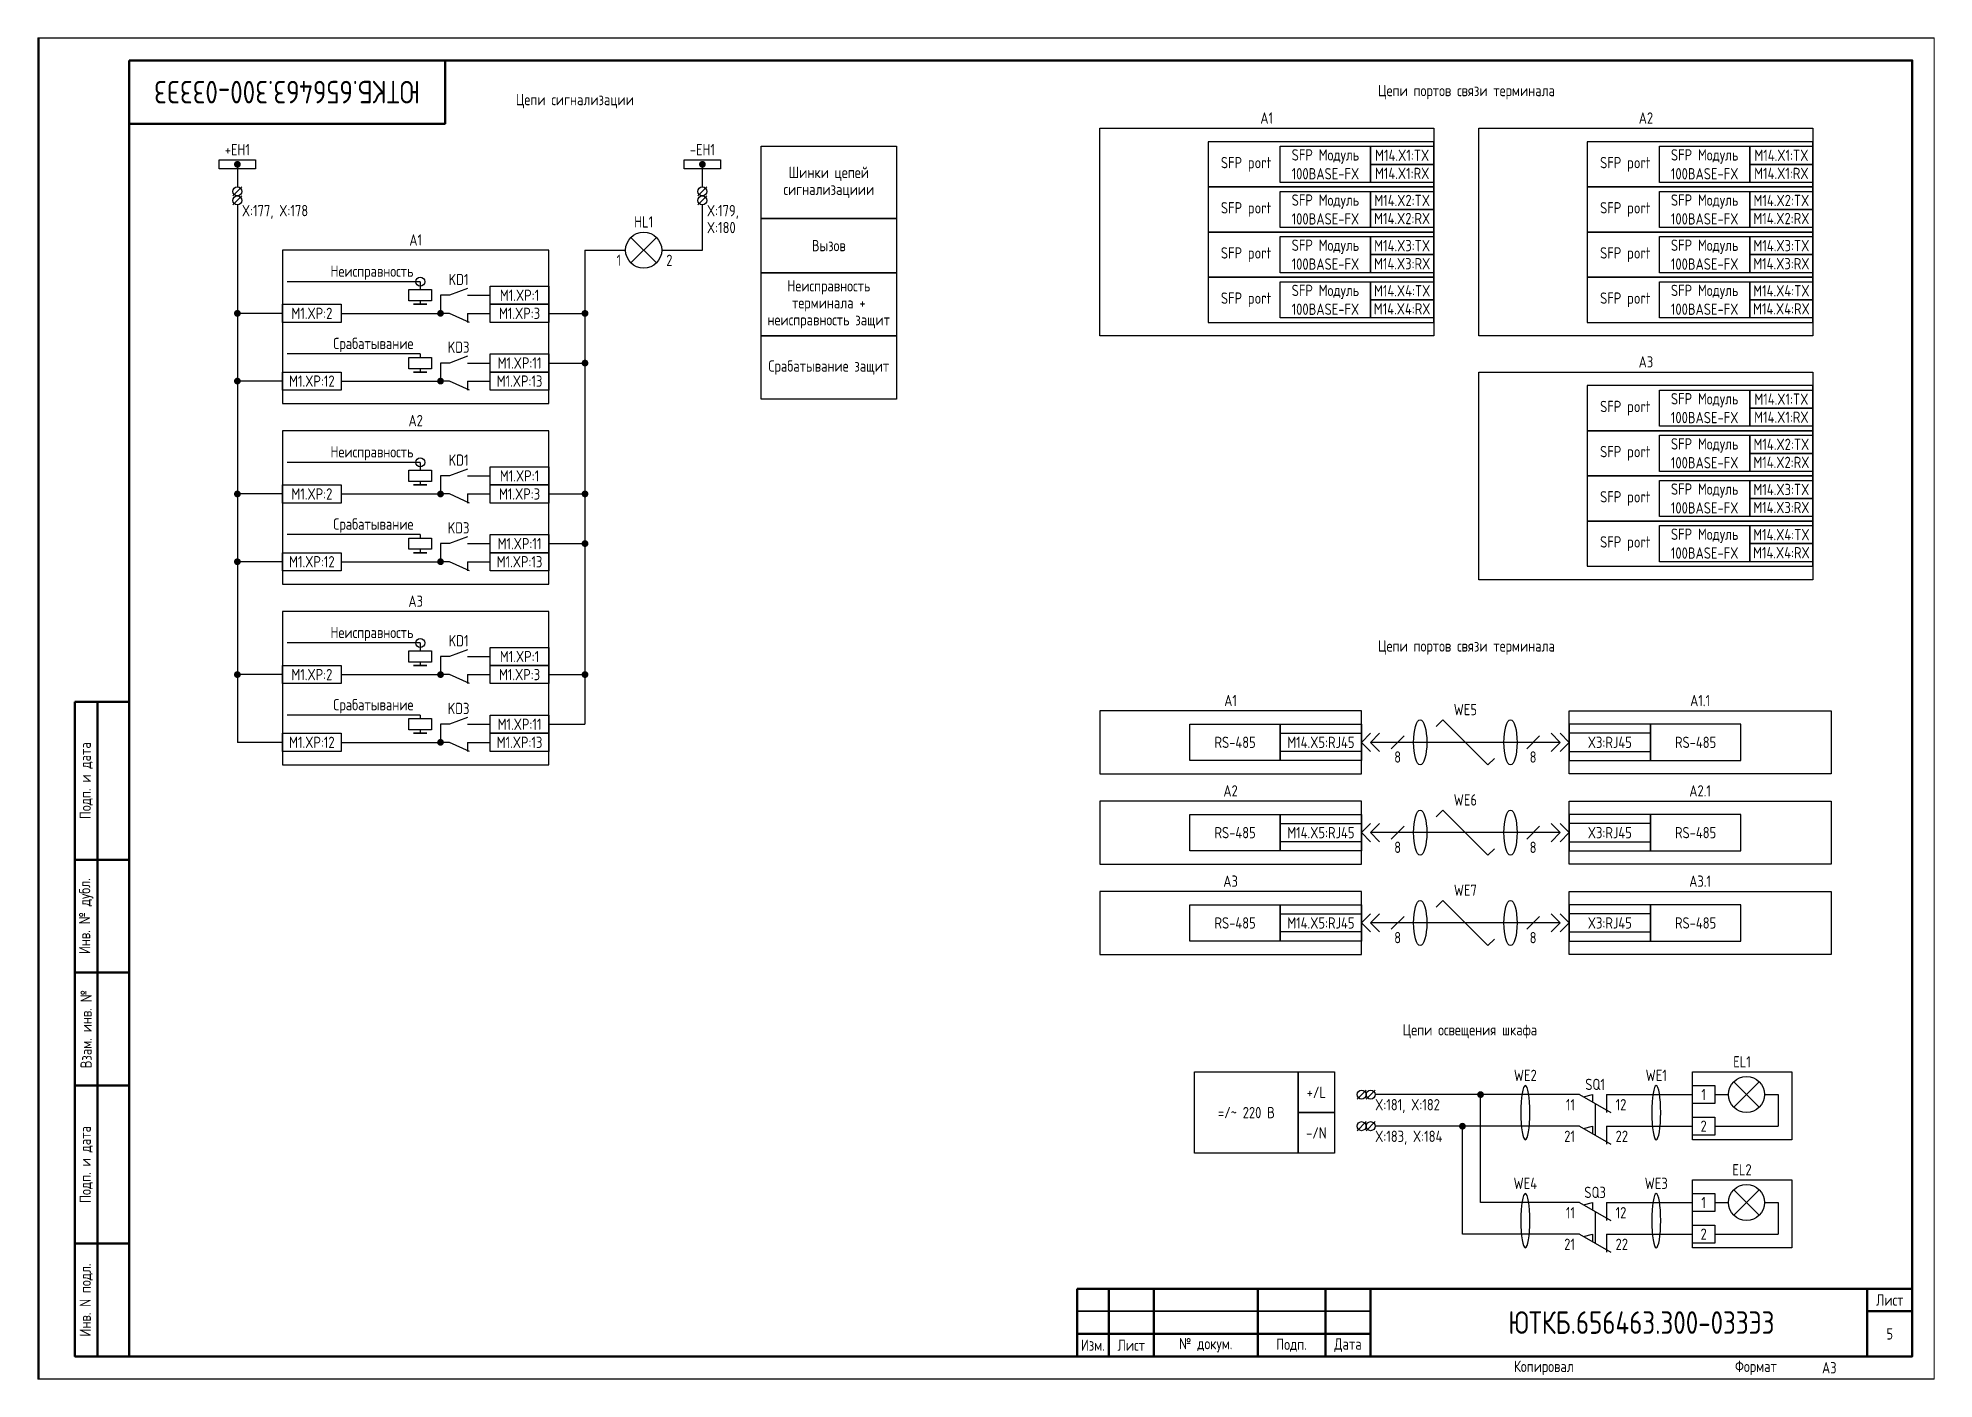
# Paper-space layout 'Лист5' of a CAD drawing. Header units: millimetres, sheet in inches. Extents: x 108.4 to 118.5, y 94.4 to 101.5.
# The model-space entities are those that its viewports show. They can reach past a viewport. Long polylines and large blocks are cut down to what shows.
import ezdxf

# ---------------------------------------------------------------- set-up
doc = ezdxf.new("R2010")
doc.units = ezdxf.units.MM
doc.styles.add('Gost_type_A', font='GOST_A.TTF')

# ---------------------------------------------------------------- blocks, each defined once
blk = doc.blocks.new('Штамп угловой верхний')
at = {"lineweight": 50}
blk.add_lwpolyline([(0, 0), (70, 0), (70, -14), (0, -14)], close=True, dxfattribs=at)
blk = doc.blocks.new('Формат_А3')
blk.add_lwpolyline([(-420, 297), (0, 297), (0, 0), (-420, 0)], close=True)
at = {"lineweight": 50}
blk.add_lwpolyline([(-400, 292), (-5, 292), (-5, 5), (-400, 5)], close=True, dxfattribs=at)
blk = doc.blocks.new('Штамп малый нижний')
at = {"lineweight": 50}
for points in [[(-185, 15), (-178, 15), (-178, 5), (-185, 5)], [(-178, 15), (-168, 15), (-168, 5), (-178, 5)], [(-168, 15), (-145, 15), (-145, 5), (-168, 5)], [(-145, 15), (-130, 15), (-130, 5), (-145, 5)], [(-130, 15), (-120, 15), (-120, 5), (-130, 5)], [(-120, 15), (-10, 15), (-10, 0), (-120, 0)], [(-10, 15), (0, 15), (0, 10), (-10, 10)], [(-10, 10), (0, 10), (0, 0), (-10, 0)], [(-185, 5), (-178, 5), (-178, 0), (-185, 0)], [(-178, 5), (-168, 5), (-168, 0), (-178, 0)], [(-168, 5), (-145, 5), (-145, 0), (-168, 0)], [(-145, 5), (-130, 5), (-130, 0), (-145, 0)], [(-130, 5), (-120, 5), (-120, 0), (-130, 0)]]:
    blk.add_lwpolyline(points, close=True, dxfattribs=at)
for points in [[(-185, 15), (-178, 15), (-178, 10), (-185, 10)], [(-178, 15), (-168, 15), (-168, 10), (-178, 10)], [(-168, 15), (-145, 15), (-145, 10), (-168, 10)], [(-145, 15), (-130, 15), (-130, 10), (-145, 10)], [(-130, 15), (-120, 15), (-120, 10), (-130, 10)], [(-185, 10), (-178, 10), (-178, 5), (-185, 5)], [(-178, 10), (-168, 10), (-168, 5), (-178, 5)], [(-168, 10), (-145, 10), (-145, 5), (-168, 5)], [(-145, 10), (-130, 10), (-130, 5), (-145, 5)], [(-130, 10), (-120, 10), (-120, 5), (-130, 5)]]:
    blk.add_lwpolyline(points, close=True)
at = {"char_height": 2.5, "style": 'Gost_type_A'}
for s, insert, width, attachment_point in [('Лист', (-5, 12.5), 10, 5), ('Изм.', (-181.5, 2.5), 7, 5), ('Лист', (-173, 2.5), 10, 5), ('№ докум.', (-156.5, 2.5), 23, 5), ('Подп.', (-137.5, 2.5), 15, 5), ('Дата', (-125, 2.5), 10, 5), ('Копировал', (-75, -2.53), 13.1202, 6), ('Формат', (-30, -2.53), 13.1202, 6)]:
    blk.add_mtext(s, dxfattribs=dict(at, insert=insert, width=width, attachment_point=attachment_point))
blk = doc.blocks.new('POINT')
at = {"const_width": 0.75}
blk.add_lwpolyline([(-0.375, 0, 1), (0.375, 0, 1)], format="xyb", close=True, dxfattribs=at)
blk = doc.blocks.new('Шинка')
blk.add_lwpolyline([(-4, 1), (4, 1), (4, -1), (-4, -1)], close=True)
blk.add_blockref('POINT', (0, 0))
blk = doc.blocks.new('Штамп левый нижний')
at = {"lineweight": 50}
for points in [[(-12, 145), (-7, 145), (-7, 110), (-12, 110)], [(-7, 145), (0, 145), (0, 110), (-7, 110)], [(-12, 110), (-7, 110), (-7, 85), (-12, 85)], [(-7, 110), (0, 110), (0, 85), (-7, 85)], [(-12, 85), (-7, 85), (-7, 60), (-12, 60)], [(-7, 85), (0, 85), (0, 60), (-7, 60)], [(-12, 60), (-7, 60), (-7, 25), (-12, 25)], [(-7, 60), (0, 60), (0, 25), (-7, 25)], [(-12, 25), (-7, 25), (-7, 0), (-12, 0)], [(-7, 25), (0, 25), (0, 0), (-7, 0)]]:
    blk.add_lwpolyline(points, close=True, dxfattribs=at)
at = {"char_height": 2.5, "attachment_point": 5, "rotation": 90, "style": 'Gost_type_A'}
for s, insert, width in [('Подп. и дата', (-9.5, 127.5), 35), ('Инв. № дубл.', (-9.5, 97.5), 25), ('Взам. инв. №', (-9.5, 72.5), 25), ('Подп. и дата', (-9.5, 42.5), 35), ('Инв. N подл.', (-9.5, 12.5), 25)]:
    blk.add_mtext(s, dxfattribs=dict(at, insert=insert, width=width))

msp = doc.modelspace()

# ---------------------------------------------------------------- linework, layer by layer
for p, q in [((1724.19, 269), (1724.19, 264)), ((1827.19, 264), (1827.19, 269)), ((1725.19, 264), (1723.19, 262)), ((1725.19, 262), (1723.19, 260)), ((1828.19, 264), (1826.19, 262)), ((1828.19, 262), (1826.19, 260)), ((1827.19, 262), (1827.19, 262.01)), ((1827.19, 262), (1827.19, 262.01)), ((1724.19, 260), (1724.19, 141)), ((1827.19, 250), (1827.19, 260)), ((1811.36, 252.83), (1817.02, 247.17)), ((1817.02, 252.83), (1811.36, 247.17)), ((1801.19, 250), (1810.19, 250)), ((1801.19, 250), (1801.19, 145)), ((1818.19, 250), (1827.19, 250)), ((1764.69, 243), (1735.19, 243)), ((1764.69, 243), (1764.69, 241.25)), ((1734.19, 236), (1724.19, 236)), ((1764.69, 238.75), (1764.69, 238)), ((1775.19, 236), (1775.19, 234)), ((1793.19, 236), (1801.19, 236)), ((1764.69, 227), (1735.19, 227)), ((1764.69, 227), (1764.69, 226.25)), ((1764.69, 223.75), (1764.69, 223)), ((1793.19, 225), (1801.19, 225)), ((1734.19, 221), (1724.19, 221)), ((1775.19, 221), (1775.19, 219)), ((1764.69, 203), (1735.19, 203)), ((1764.69, 203), (1764.69, 201.25)), ((1764.69, 198.75), (1764.69, 198)), ((1734.19, 196), (1724.19, 196)), ((1775.19, 196), (1775.19, 194)), ((1793.19, 196), (1801.19, 196)), ((1764.69, 187), (1735.19, 187)), ((1764.69, 187), (1764.69, 186.25)), ((1793.19, 185), (1801.19, 185)), ((1734.19, 181), (1724.19, 181)), ((1764.69, 183.75), (1764.69, 183)), ((1775.19, 181), (1775.19, 179)), ((1764.69, 163), (1735.19, 163)), ((1764.69, 163), (1764.69, 161.25)), ((1734.19, 156), (1724.19, 156)), ((1764.69, 158.75), (1764.69, 158)), ((1775.19, 156), (1775.19, 154)), ((1793.19, 156), (1801.19, 156)), ((1764.69, 147), (1735.19, 147)), ((1764.69, 147), (1764.69, 146.25)), ((1764.69, 143.75), (1764.69, 143)), ((1793.19, 145), (1801.19, 145)), ((1973.19, 141), (1975.19, 143)), ((1973.19, 141), (1975.19, 143)), ((1975.19, 141), (1977.19, 143)), ((1975.19, 141), (1977.19, 143)), ((1989.72, 144.53), (1991.19, 146)), ((1991.19, 146), (2001.19, 136)), ((2017.19, 141), (2015.19, 143)), ((2017.19, 141), (2015.19, 143)), ((2019.19, 141), (2017.19, 143)), ((2019.19, 141), (2017.19, 143)), ((1734.19, 141), (1724.19, 141)), ((1775.19, 141), (1775.19, 139)), ((1973.19, 141), (1975.19, 139)), ((1973.19, 141), (1975.19, 139)), ((2017.19, 141), (1975.19, 141)), ((1975.19, 141), (1977.19, 139)), ((1975.19, 141), (1977.19, 139)), ((1982.61, 142.41), (1979.78, 139.59)), ((2012.61, 142.41), (2009.78, 139.59)), ((2017.19, 141), (2015.19, 139)), ((2017.19, 141), (2015.19, 139)), ((2019.19, 141), (2017.19, 139)), ((2019.19, 141), (2017.19, 139)), ((2001.19, 136), (2002.61, 137.41)), ((1989.72, 124.53), (1991.19, 126)), ((1991.19, 126), (2001.19, 116)), ((1973.19, 121), (1975.19, 123)), ((1973.19, 121), (1975.19, 123)), ((1975.19, 121), (1977.19, 123)), ((1975.19, 121), (1977.19, 123)), ((1982.61, 122.41), (1979.78, 119.59)), ((2012.61, 122.41), (2009.78, 119.59)), ((2017.19, 121), (2015.19, 123)), ((2017.19, 121), (2015.19, 123)), ((2019.19, 121), (2017.19, 123)), ((2019.19, 121), (2017.19, 123)), ((1973.19, 121), (1975.19, 119)), ((1973.19, 121), (1975.19, 119)), ((2017.19, 121), (1975.19, 121)), ((1975.19, 121), (1977.19, 119)), ((1975.19, 121), (1977.19, 119)), ((2017.19, 121), (2015.19, 119)), ((2017.19, 121), (2015.19, 119)), ((2019.19, 121), (2017.19, 119)), ((2019.19, 121), (2017.19, 119)), ((2001.19, 116), (2002.61, 117.41)), ((1989.72, 104.53), (1991.19, 106)), ((1991.19, 106), (2001.19, 96)), ((1973.19, 101), (1975.19, 103)), ((1973.19, 101), (1975.19, 103)), ((1973.19, 101), (1975.19, 99)), ((1973.19, 101), (1975.19, 99)), ((1975.19, 101), (1977.19, 103)), ((1975.19, 101), (1977.19, 103)), ((2017.19, 101), (1975.19, 101)), ((1975.19, 101), (1977.19, 99)), ((1975.19, 101), (1977.19, 99)), ((1982.61, 102.41), (1979.78, 99.59)), ((2012.61, 102.41), (2009.78, 99.59)), ((2017.19, 101), (2015.19, 103)), ((2017.19, 101), (2015.19, 103)), ((2017.19, 101), (2015.19, 99)), ((2017.19, 101), (2015.19, 99)), ((2019.19, 101), (2017.19, 103)), ((2019.19, 101), (2017.19, 103)), ((2019.19, 101), (2017.19, 99)), ((2019.19, 101), (2017.19, 99)), ((2001.19, 96), (2002.61, 97.41)), ((1974.2, 64), (1972.2, 62)), ((1976.2, 64), (1974.2, 62)), ((2021.47, 63), (1976.2, 63)), ((2021.47, 63), (2028.39, 59)), ((2022.34, 62.5), (2024.34, 63)), ((2024.34, 63), (2024.34, 61.34)), ((2027.47, 63), (2027.47, 59)), ((2027.47, 63), (2046.47, 63)), ((2051.47, 63), (2054.47, 63)), ((2055.64, 65.83), (2061.3, 60.17)), ((2061.3, 65.83), (2055.64, 60.17)), ((2062.47, 63), (2065.47, 63)), ((2065.47, 63), (2065.47, 56)), ((1999.55, 39.09), (1999.55, 62.99)), ((1974.2, 57), (1972.2, 55)), ((1976.2, 57), (1974.2, 55)), ((2021.47, 56), (1976.2, 56)), ((1995.55, 32.09), (1995.55, 55.99)), ((2021.47, 56), (2028.39, 52)), ((2022.34, 55.5), (2024.34, 56)), ((2024.34, 56), (2024.34, 54.34)), ((2027.47, 56), (2027.47, 52)), ((2027.47, 56), (2046.47, 56)), ((2051.47, 56), (2065.47, 56)), ((2021.47, 39.09), (1999.55, 39.09)), ((2021.47, 39.09), (2028.39, 35.09)), ((2022.34, 38.59), (2024.34, 39.09)), ((2024.34, 39.09), (2024.34, 37.43)), ((2027.47, 39.09), (2027.47, 35.09)), ((2027.47, 39.09), (2046.47, 39.09)), ((2051.47, 39.09), (2054.47, 39.09)), ((2055.64, 41.91), (2061.3, 36.26)), ((2061.3, 41.91), (2055.64, 36.26)), ((2062.47, 39.09), (2065.47, 39.09)), ((2065.47, 39.09), (2065.47, 32.09)), ((2021.47, 32.09), (1995.55, 32.09)), ((2021.47, 32.09), (2028.39, 28.09)), ((2022.34, 31.59), (2024.34, 32.09)), ((2024.34, 32.09), (2024.34, 30.43)), ((2027.47, 32.09), (2027.47, 28.09)), ((2027.47, 32.09), (2046.47, 32.09)), ((2051.47, 32.09), (2065.47, 32.09))]:
    msp.add_line(p, q)
at = {"ltscale": 1.08}
for p, q in [((1771.19, 240), (1769.19, 240)), ((1769.19, 240), (1769.19, 236)), ((1775.19, 240), (1780.19, 240)), ((1747.19, 236), (1769.19, 236)), ((1771.19, 236), (1769.19, 236)), ((1775.19, 236), (1780.19, 236)), ((1771.19, 225), (1769.19, 225)), ((1769.19, 225), (1769.19, 221)), ((1775.19, 225), (1780.19, 225)), ((1747.19, 221), (1769.19, 221)), ((1771.19, 221), (1769.19, 221)), ((1775.19, 221), (1780.19, 221)), ((1771.19, 200), (1769.19, 200)), ((1769.19, 200), (1769.19, 196)), ((1775.19, 200), (1780.19, 200)), ((1747.19, 196), (1769.19, 196)), ((1771.19, 196), (1769.19, 196)), ((1775.19, 196), (1780.19, 196)), ((1771.19, 185), (1769.19, 185)), ((1769.19, 185), (1769.19, 181)), ((1775.19, 185), (1780.19, 185)), ((1747.19, 181), (1769.19, 181)), ((1771.19, 181), (1769.19, 181)), ((1775.19, 181), (1780.19, 181)), ((1771.19, 160), (1769.19, 160)), ((1769.19, 160), (1769.19, 156)), ((1775.19, 160), (1780.19, 160)), ((1747.19, 156), (1769.19, 156)), ((1771.19, 156), (1769.19, 156)), ((1775.19, 156), (1780.19, 156)), ((1771.19, 145), (1769.19, 145)), ((1769.19, 145), (1769.19, 141)), ((1775.19, 145), (1780.19, 145)), ((1747.19, 141), (1769.19, 141)), ((1771.19, 141), (1769.19, 141)), ((1775.19, 141), (1780.19, 141))]:
    msp.add_line(p, q, dxfattribs=at)
at = {"ltscale": 4.32}
for p, q in [((1775.19, 241.5), (1771.19, 240)), ((1775.58, 234), (1771.19, 236)), ((1775.19, 226.5), (1771.19, 225)), ((1775.58, 219), (1771.19, 221)), ((1775.19, 201.5), (1771.19, 200)), ((1775.58, 194), (1771.19, 196)), ((1775.19, 186.5), (1771.19, 185)), ((1775.58, 179), (1771.19, 181)), ((1775.19, 161.5), (1771.19, 160)), ((1775.58, 154), (1771.19, 156)), ((1775.19, 146.5), (1771.19, 145)), ((1775.58, 139), (1771.19, 141))]:
    msp.add_line(p, q, dxfattribs=at)
at = {"ltscale": 0.5}
for p, q in [((2024.93, 61), (2024.93, 54)), ((2024.93, 37.09), (2024.93, 30.09))]:
    msp.add_line(p, q, dxfattribs=at)
for points in [[(1870.19, 257), (1840.19, 257), (1840.19, 273), (1870.19, 273)], [(1915.19, 277), (1989.19, 277), (1989.19, 231), (1915.19, 231)], [(1939.19, 264), (1989.19, 264), (1989.19, 274), (1939.19, 274)], [(1955.19, 273), (1975.19, 273), (1975.19, 265), (1955.19, 265)], [(1975.19, 273), (1989.19, 273), (1989.19, 269), (1975.19, 269)], [(1999.19, 277), (2073.19, 277), (2073.19, 231), (1999.19, 231)], [(2023.19, 264), (2073.19, 264), (2073.19, 274), (2023.19, 274)], [(2039.19, 273), (2059.19, 273), (2059.19, 265), (2039.19, 265)], [(2059.19, 273), (2073.19, 273), (2073.19, 269), (2059.19, 269)], [(1975.19, 269), (1989.19, 269), (1989.19, 265), (1975.19, 265)], [(2059.19, 269), (2073.19, 269), (2073.19, 265), (2059.19, 265)], [(1939.19, 254), (1989.19, 254), (1989.19, 264), (1939.19, 264)], [(1955.19, 263), (1975.19, 263), (1975.19, 255), (1955.19, 255)], [(1975.19, 263), (1989.19, 263), (1989.19, 259), (1975.19, 259)], [(2023.19, 254), (2073.19, 254), (2073.19, 264), (2023.19, 264)], [(2039.19, 263), (2059.19, 263), (2059.19, 255), (2039.19, 255)], [(2059.19, 263), (2073.19, 263), (2073.19, 259), (2059.19, 259)], [(1870.19, 245), (1840.19, 245), (1840.19, 257), (1870.19, 257)], [(1975.19, 259), (1989.19, 259), (1989.19, 255), (1975.19, 255)], [(2059.19, 259), (2073.19, 259), (2073.19, 255), (2059.19, 255)], [(1939.19, 244), (1989.19, 244), (1989.19, 254), (1939.19, 254)], [(1955.19, 253), (1975.19, 253), (1975.19, 245), (1955.19, 245)], [(1975.19, 253), (1989.19, 253), (1989.19, 249), (1975.19, 249)], [(2023.19, 244), (2073.19, 244), (2073.19, 254), (2023.19, 254)], [(2039.19, 253), (2059.19, 253), (2059.19, 245), (2039.19, 245)], [(2059.19, 253), (2073.19, 253), (2073.19, 249), (2059.19, 249)], [(1734.19, 216), (1793.19, 216), (1793.19, 250), (1734.19, 250)], [(1975.19, 249), (1989.19, 249), (1989.19, 245), (1975.19, 245)], [(2059.19, 249), (2073.19, 249), (2073.19, 245), (2059.19, 245)], [(1870.19, 231), (1840.19, 231), (1840.19, 245), (1870.19, 245)], [(1939.19, 234), (1989.19, 234), (1989.19, 244), (1939.19, 244)], [(2023.19, 234), (2073.19, 234), (2073.19, 244), (2023.19, 244)], [(1767.19, 241.25), (1767.19, 238.75), (1762.19, 238.75), (1762.19, 241.25)], [(1780.19, 242), (1793.19, 242), (1793.19, 238), (1780.19, 238)], [(1955.19, 243), (1975.19, 243), (1975.19, 235), (1955.19, 235)], [(1975.19, 243), (1989.19, 243), (1989.19, 239), (1975.19, 239)], [(2039.19, 243), (2059.19, 243), (2059.19, 235), (2039.19, 235)], [(2059.19, 243), (2073.19, 243), (2073.19, 239), (2059.19, 239)], [(1734.19, 238), (1747.19, 238), (1747.19, 234), (1734.19, 234)], [(1766.19, 238), (1763.19, 238)], [(1780.19, 238), (1793.19, 238), (1793.19, 234), (1780.19, 234)], [(1975.19, 239), (1989.19, 239), (1989.19, 235), (1975.19, 235)], [(2059.19, 239), (2073.19, 239), (2073.19, 235), (2059.19, 235)], [(1870.19, 217), (1840.19, 217), (1840.19, 231), (1870.19, 231)], [(1780.19, 227), (1793.19, 227), (1793.19, 223), (1780.19, 223)], [(1734.19, 223), (1747.19, 223), (1747.19, 219), (1734.19, 219)], [(1767.19, 226.25), (1767.19, 223.75), (1762.19, 223.75), (1762.19, 226.25)], [(1766.19, 223), (1763.19, 223)], [(1780.19, 223), (1793.19, 223), (1793.19, 219), (1780.19, 219)], [(1999.19, 223), (2073.19, 223), (2073.19, 177), (1999.19, 177)], [(2023.19, 210), (2073.19, 210), (2073.19, 220), (2023.19, 220)], [(2039.19, 219), (2059.19, 219), (2059.19, 211), (2039.19, 211)], [(2059.19, 219), (2073.19, 219), (2073.19, 215), (2059.19, 215)], [(2059.19, 215), (2073.19, 215), (2073.19, 211), (2059.19, 211)], [(1734.19, 176), (1793.19, 176), (1793.19, 210), (1734.19, 210)], [(2023.19, 200), (2073.19, 200), (2073.19, 210), (2023.19, 210)], [(2039.19, 209), (2059.19, 209), (2059.19, 201), (2039.19, 201)], [(2059.19, 209), (2073.19, 209), (2073.19, 205), (2059.19, 205)], [(1780.19, 202), (1793.19, 202), (1793.19, 198), (1780.19, 198)], [(2059.19, 205), (2073.19, 205), (2073.19, 201), (2059.19, 201)], [(1734.19, 198), (1747.19, 198), (1747.19, 194), (1734.19, 194)], [(1767.19, 201.25), (1767.19, 198.75), (1762.19, 198.75), (1762.19, 201.25)], [(1766.19, 198), (1763.19, 198)], [(1780.19, 198), (1793.19, 198), (1793.19, 194), (1780.19, 194)], [(2023.19, 190), (2073.19, 190), (2073.19, 200), (2023.19, 200)], [(2039.19, 199), (2059.19, 199), (2059.19, 191), (2039.19, 191)], [(2059.19, 199), (2073.19, 199), (2073.19, 195), (2059.19, 195)], [(2059.19, 195), (2073.19, 195), (2073.19, 191), (2059.19, 191)], [(2023.19, 180), (2073.19, 180), (2073.19, 190), (2023.19, 190)], [(2039.19, 189), (2059.19, 189), (2059.19, 181), (2039.19, 181)], [(2059.19, 189), (2073.19, 189), (2073.19, 185), (2059.19, 185)], [(1767.19, 186.25), (1767.19, 183.75), (1762.19, 183.75), (1762.19, 186.25)], [(1780.19, 187), (1793.19, 187), (1793.19, 183), (1780.19, 183)], [(2059.19, 185), (2073.19, 185), (2073.19, 181), (2059.19, 181)], [(1734.19, 183), (1747.19, 183), (1747.19, 179), (1734.19, 179)], [(1766.19, 183), (1763.19, 183)], [(1780.19, 183), (1793.19, 183), (1793.19, 179), (1780.19, 179)], [(1734.19, 136), (1793.19, 136), (1793.19, 170), (1734.19, 170)], [(1767.19, 161.25), (1767.19, 158.75), (1762.19, 158.75), (1762.19, 161.25)], [(1780.19, 162), (1793.19, 162), (1793.19, 158), (1780.19, 158)], [(1734.19, 158), (1747.19, 158), (1747.19, 154), (1734.19, 154)], [(1766.19, 158), (1763.19, 158)], [(1780.19, 158), (1793.19, 158), (1793.19, 154), (1780.19, 154)], [(1780.19, 147), (1793.19, 147), (1793.19, 143), (1780.19, 143)], [(1915.19, 134), (1973.19, 134), (1973.19, 148), (1915.19, 148)], [(2077.19, 134), (2019.19, 134), (2019.19, 148), (2077.19, 148)], [(1734.19, 143), (1747.19, 143), (1747.19, 139), (1734.19, 139)], [(1767.19, 146.25), (1767.19, 143.75), (1762.19, 143.75), (1762.19, 146.25)], [(1766.19, 143), (1763.19, 143)], [(1780.19, 143), (1793.19, 143), (1793.19, 139), (1780.19, 139)], [(1935.19, 145), (1955.19, 145), (1955.19, 137), (1935.19, 137)], [(1955.19, 145), (1973.19, 145), (1973.19, 137), (1955.19, 137)], [(1955.19, 143), (1973.19, 143), (1973.19, 139), (1955.19, 139)], [(2037.19, 145), (2019.19, 145), (2019.19, 137), (2037.19, 137)], [(2037.19, 143), (2019.19, 143), (2019.19, 139), (2037.19, 139)], [(2057.19, 145), (2037.19, 145), (2037.19, 137), (2057.19, 137)], [(1915.19, 114), (1973.19, 114), (1973.19, 128), (1915.19, 128)], [(2077.19, 114), (2019.19, 114), (2019.19, 128), (2077.19, 128)], [(1935.19, 125), (1955.19, 125), (1955.19, 117), (1935.19, 117)], [(1955.19, 125), (1973.19, 125), (1973.19, 117), (1955.19, 117)], [(1955.19, 123), (1973.19, 123), (1973.19, 119), (1955.19, 119)], [(2037.19, 125), (2019.19, 125), (2019.19, 117), (2037.19, 117)], [(2037.19, 123), (2019.19, 123), (2019.19, 119), (2037.19, 119)], [(2057.19, 125), (2037.19, 125), (2037.19, 117), (2057.19, 117)], [(1915.19, 94), (1973.19, 94), (1973.19, 108), (1915.19, 108)], [(1935.19, 105), (1955.19, 105), (1955.19, 97), (1935.19, 97)], [(1955.19, 105), (1973.19, 105), (1973.19, 97), (1955.19, 97)], [(2077.19, 94), (2019.19, 94), (2019.19, 108), (2077.19, 108)], [(2037.19, 105), (2019.19, 105), (2019.19, 97), (2037.19, 97)], [(2057.19, 105), (2037.19, 105), (2037.19, 97), (2057.19, 97)], [(1955.19, 103), (1973.19, 103), (1973.19, 99), (1955.19, 99)], [(2037.19, 103), (2019.19, 103), (2019.19, 99), (2037.19, 99)], [(1959.19, 50), (1936.19, 50), (1936.19, 68), (1959.19, 68)], [(1967.19, 59), (1959.19, 59), (1959.19, 68), (1967.19, 68)], [(2046.47, 68), (2068.47, 68), (2068.47, 53), (2046.47, 53)], [(2046.47, 65), (2051.47, 65), (2051.47, 61), (2046.47, 61)], [(1967.19, 50), (1959.19, 50), (1959.19, 59), (1967.19, 59)], [(2046.47, 58), (2051.47, 58), (2051.47, 54), (2046.47, 54)], [(2046.47, 44.09), (2068.47, 44.09), (2068.47, 29.09), (2046.47, 29.09)], [(2046.47, 41.09), (2051.47, 41.09), (2051.47, 37.09), (2046.47, 37.09)], [(2046.47, 34.09), (2051.47, 34.09), (2051.47, 30.09), (2046.47, 30.09)]]:
    msp.add_lwpolyline(points, close=True)
for centre, radius in [((1724.19, 263), 1), ((1724.19, 261), 1), ((1827.19, 263), 1), ((1827.19, 261), 1), ((1814.19, 250), 4), ((1764.69, 243), 1), ((1764.69, 203), 1), ((1764.69, 163), 1), ((1973.2, 63), 1), ((1975.2, 63), 1), ((2058.47, 63), 4), ((1973.2, 56), 1), ((1975.2, 56), 1), ((2058.47, 39.09), 4)]:
    msp.add_circle(centre, radius)
for centre in [(1986.19, 141), (2006.19, 141), (1986.19, 121), (2006.19, 121), (1986.19, 101), (2006.19, 101)]:
    msp.add_ellipse(centre, major_axis=(0, -5), ratio=0.293778)
at = {"extrusion": (0, 0, -1)}
for centre in [(2009.47, 59), (2038.47, 59), (2009.47, 35.09), (2038.47, 35.09)]:
    msp.add_ellipse(centre, major_axis=(0, -6), ratio=0.166667, dxfattribs=at)

# ---------------------------------------------------------------- block references
for name, p in [('Формат_А3', (1680.19, 0)), ('Формат_А3', (2100.19, 0)), ('Формат_А3', (2520.19, 0)), ('Штамп угловой верхний', (1700.19, 292)), ('Шинка', (1724.19, 269)), ('Шинка', (1827.19, 269)), ('POINT', (1724.19, 236)), ('POINT', (1769.19, 236)), ('POINT', (1801.19, 236)), ('POINT', (1801.19, 225)), ('POINT', (1724.19, 221)), ('POINT', (1769.19, 221)), ('POINT', (1724.19, 196)), ('POINT', (1769.19, 196)), ('POINT', (1801.19, 196)), ('POINT', (1801.19, 185)), ('POINT', (1724.19, 181)), ('POINT', (1769.19, 181)), ('POINT', (1724.19, 156)), ('POINT', (1769.19, 156)), ('POINT', (1801.19, 156)), ('Штамп левый нижний', (1700.19, 5)), ('POINT', (1769.19, 141)), ('POINT', (1999.55, 62.99)), ('POINT', (1995.55, 55.99)), ('Штамп малый нижний', (2095.19, 5))]:
    msp.add_blockref(name, p)

# ---------------------------------------------------------------- texts
at = {"insert": (1735.19, 285), "char_height": 5, "width": 70, "attachment_point": 5, "rotation": 180, "style": 'Gost_type_A'}
msp.add_mtext('ЮТКБ.656463.300-033Э3', dxfattribs=at)
at = {"char_height": 2.5, "style": 'Gost_type_A'}
for s, insert, width, attachment_point, line_spacing_factor in [('Цепи портов связи терминала', (1996.44, 285), 197.5, 5, 0.9), ('Цепи сигнализации', (1798.94, 283), 197.5, 5, 0.9), ('A1', (1952.19, 278), 74.0002, 8, 0.9), ('A2', (2036.19, 278), 74.0002, 8, 0.9), ('Шинки цепей сигнализациии', (1855.19, 265), 29.9999, 5, 0.9), ('X:177, X:178', (1725.19, 260), 16, 1, 0.9), ('X:179,\\PX:180', (1828.19, 260), 16, 1, 0.9), ('A1', (1763.69, 251), 59, 8, 0.9), ('Вызов', (1855.19, 251), 29.9999, 5, 0.9), ('Неисправность', (1763.19, 245), 37, 6, 0.8), ('Неисправность терминала + неисправность защит', (1855.19, 238), 29.9999, 5, 0.9), ('Срабатывание', (1763.19, 229), 37, 6, 0.8), ('Срабатывание защит', (1855.19, 224), 29.9999, 5, 0.9), ('A3', (2036.19, 224), 74.0002, 8, 0.9), ('A2', (1763.69, 211), 59, 8, 0.9), ('Неисправность', (1763.19, 205), 37, 6, 0.8), ('Срабатывание', (1763.19, 189), 37, 6, 0.8), ('A3', (1763.69, 171), 59, 8, 0.9), ('Неисправность', (1763.19, 165), 37, 6, 0.8), ('Цепи портов связи терминала', (1996.44, 162), 197.5, 5, 0.9), ('A1', (1944.19, 149), 58.0002, 8, 0.9), ('A1.1', (2048.19, 149), 58.0002, 8, 0.9), ('Срабатывание', (1763.19, 149), 37, 6, 0.8), ('A2', (1944.19, 129), 58.0002, 8, 0.9), ('A2.1', (2048.19, 129), 58.0002, 8, 0.9), ('A3', (1944.19, 109), 58.0002, 8, 0.9), ('A3.1', (2048.19, 109), 58.0002, 8, 0.9), ('Цепи освещения шкафа', (1997.19, 77), 122, 5, 0.9), ('EL1', (2057.47, 69), 21.9942, 8, 0.9), ('+/L', (1963.19, 63.5), 8, 5, 0.9), ('=/~ 220 В', (1947.69, 59), 23, 5, 0.9), ('X:181, X:182', (1976.2, 62), 17.9949, 1, 0.9), ('-/N', (1963.19, 54.5), 8, 5, 0.9), ('X:183, X:184', (1976.2, 55), 17.9949, 1, 0.9), ('EL2', (2057.47, 45.09), 21.9942, 8, 0.9)]:
    msp.add_mtext(s, dxfattribs=dict(at, insert=insert, width=width, attachment_point=attachment_point, line_spacing_factor=line_spacing_factor))
at = {"style": 'Gost_type_A'}
for s, insert, char_height, width, attachment_point in [('+EH1', (1724.19, 271), 2.5, 10, 8), ('-EH1', (1827.19, 271), 2.5, 10, 8), ('SFP port', (1953.19, 269), 2.5, 20, 6), ('SFP Mодуль 100BASE-FX', (1965.19, 269), 2.5, 19.9998, 5), ('M14.X1:TX', (1982.19, 271), 2.5, 14, 5), ('SFP port', (2037.19, 269), 2.5, 20, 6), ('SFP Mодуль 100BASE-FX', (2049.19, 269), 2.5, 19.9998, 5), ('M14.X1:TX', (2066.19, 271), 2.5, 14, 5), ('M14.X1:RX', (1982.19, 267), 2.5, 14, 5), ('M14.X1:RX', (2066.19, 267), 2.5, 14, 5), ('SFP port', (1953.19, 259), 2.5, 20, 6), ('SFP Mодуль 100BASE-FX', (1965.19, 259), 2.5, 19.9998, 5), ('M14.X2:TX', (1982.19, 261), 2.5, 14, 5), ('SFP port', (2037.19, 259), 2.5, 20, 6), ('SFP Mодуль 100BASE-FX', (2049.19, 259), 2.5, 19.9998, 5), ('M14.X2:TX', (2066.19, 261), 2.5, 14, 5), ('HL1', (1814.19, 255), 2.5, 14, 8), ('M14.X2:RX', (1982.19, 257), 2.5, 14, 5), ('M14.X2:RX', (2066.19, 257), 2.5, 14, 5), ('SFP Mодуль 100BASE-FX', (1965.19, 249), 2.5, 19.9998, 5), ('M14.X3:TX', (1982.19, 251), 2.5, 14, 5), ('SFP Mодуль 100BASE-FX', (2049.19, 249), 2.5, 19.9998, 5), ('M14.X3:TX', (2066.19, 251), 2.5, 14, 5), ('1', (1809.19, 249), 2.5, 6, 3), ('2', (1819.19, 249), 2.5, 6, 1), ('SFP port', (1953.19, 249), 2.5, 20, 6), ('M14.X3:RX', (1982.19, 247), 2.5, 14, 5), ('SFP port', (2037.19, 249), 2.5, 20, 6), ('M14.X3:RX', (2066.19, 247), 2.5, 14, 5), ('KD1', (1773.19, 243.5), 2.5, 8, 5), ('M1.XP:1', (1786.69, 240), 2.5, 13, 5), ('SFP port', (1953.19, 239), 2.5, 20, 6), ('SFP Mодуль 100BASE-FX', (1965.19, 239), 2.5, 19.9998, 5), ('M14.X4:TX', (1982.19, 241), 2.5, 14, 5), ('SFP port', (2037.19, 239), 2.5, 20, 6), ('SFP Mодуль 100BASE-FX', (2049.19, 239), 2.5, 19.9998, 5), ('M14.X4:TX', (2066.19, 241), 2.5, 14, 5), ('M1.XP:2', (1740.69, 236), 2.5, 13, 5), ('M1.XP:3', (1786.69, 236), 2.5, 13, 5), ('M14.X4:RX', (1982.19, 237), 2.5, 14, 5), ('M14.X4:RX', (2066.19, 237), 2.5, 14, 5), ('KD3', (1773.19, 228.5), 2.5, 8, 5), ('M1.XP:11', (1786.69, 225), 2.5, 13, 5), ('M1.XP:12', (1740.69, 221), 2.5, 13, 5), ('M1.XP:13', (1786.69, 221), 2.5, 13, 5), ('SFP port', (2037.19, 215), 2.5, 20, 6), ('SFP Mодуль 100BASE-FX', (2049.19, 215), 2.5, 19.9998, 5), ('M14.X1:RX', (2066.19, 213), 2.5, 14, 5), ('M14.X1:TX', (2066.19, 217), 2.5, 14, 5), ('SFP port', (2037.19, 205), 2.5, 20, 6), ('SFP Mодуль 100BASE-FX', (2049.19, 205), 2.5, 19.9998, 5), ('M14.X2:TX', (2066.19, 207), 2.5, 14, 5), ('KD1', (1773.19, 203.5), 2.5, 8, 5), ('M14.X2:RX', (2066.19, 203), 2.5, 14, 5), ('M1.XP:1', (1786.69, 200), 2.5, 13, 5), ('SFP Mодуль 100BASE-FX', (2049.19, 195), 2.5, 19.9998, 5), ('M14.X3:TX', (2066.19, 197), 2.5, 14, 5), ('M1.XP:2', (1740.69, 196), 2.5, 13, 5), ('M1.XP:3', (1786.69, 196), 2.5, 13, 5), ('SFP port', (2037.19, 195), 2.5, 20, 6), ('M14.X3:RX', (2066.19, 193), 2.5, 14, 5), ('KD3', (1773.19, 188.5), 2.5, 8, 5), ('M1.XP:11', (1786.69, 185), 2.5, 13, 5), ('SFP port', (2037.19, 185), 2.5, 20, 6), ('SFP Mодуль 100BASE-FX', (2049.19, 185), 2.5, 19.9998, 5), ('M14.X4:TX', (2066.19, 187), 2.5, 14, 5), ('M1.XP:12', (1740.69, 181), 2.5, 13, 5), ('M1.XP:13', (1786.69, 181), 2.5, 13, 5), ('M14.X4:RX', (2066.19, 183), 2.5, 14, 5), ('KD1', (1773.19, 163.5), 2.5, 8, 5), ('M1.XP:1', (1786.69, 160), 2.5, 13, 5), ('M1.XP:2', (1740.69, 156), 2.5, 13, 5), ('M1.XP:3', (1786.69, 156), 2.5, 13, 5), ('KD3', (1773.19, 148.5), 2.5, 8, 5), ('WE5', (1996.19, 147), 2.5, 20, 8), ('M1.XP:11', (1786.69, 145), 2.5, 13, 5), ('M1.XP:12', (1740.69, 141), 2.5, 13, 5), ('M1.XP:13', (1786.69, 141), 2.5, 13, 5), ('RS-485', (1945.19, 141), 2.5, 19.9998, 5), ('M14.X5:RJ45', (1964.19, 141), 2.5, 18.0002, 5), ('8', (1981.19, 139), 2.5, 20, 2), ('8', (2011.19, 139), 2.5, 20, 2), ('X3:RJ45', (2028.19, 141), 2.5, 18.0002, 5), ('RS-485', (2047.19, 141), 2.5, 19.9998, 5), ('WE6', (1996.19, 127), 2.5, 20, 8), ('RS-485', (1945.19, 121), 2.5, 19.9998, 5), ('M14.X5:RJ45', (1964.19, 121), 2.5, 18.0002, 5), ('X3:RJ45', (2028.19, 121), 2.5, 18.0002, 5), ('RS-485', (2047.19, 121), 2.5, 19.9998, 5), ('8', (1981.19, 119), 2.5, 20, 2), ('8', (2011.19, 119), 2.5, 20, 2), ('WE7', (1996.19, 107), 2.5, 20, 8), ('RS-485', (1945.19, 101), 2.5, 19.9998, 5), ('M14.X5:RJ45', (1964.19, 101), 2.5, 18.0002, 5), ('X3:RJ45', (2028.19, 101), 2.5, 18.0002, 5), ('RS-485', (2047.19, 101), 2.5, 19.9998, 5), ('8', (1981.19, 99), 2.5, 20, 2), ('8', (2011.19, 99), 2.5, 20, 2), ('WE2', (2009.47, 66), 2.5, 10, 8), ('WE1', (2038.47, 66), 2.5, 10, 8), ('SQ1', (2024.93, 64), 2.5, 10, 8), ('1', (2048.97, 63), 2.5, 5, 5), ('11', (2020.47, 62), 2.5, 6, 3), ('12', (2029.47, 62), 2.5, 6, 1), ('21', (2020.47, 55), 2.5, 6, 3), ('22', (2029.47, 55), 2.5, 6, 1), ('2', (2048.97, 56), 2.5, 5, 5), ('WE4', (2009.47, 42.09), 2.5, 10, 8), ('SQ3', (2024.93, 40.09), 2.5, 10, 8), ('WE3', (2038.47, 42.09), 2.5, 10, 8), ('11', (2020.47, 38.09), 2.5, 6, 3), ('12', (2029.47, 38.09), 2.5, 6, 1), ('1', (2048.97, 39.09), 2.5, 5, 5), ('21', (2020.47, 31.09), 2.5, 6, 3), ('22', (2029.47, 31.09), 2.5, 6, 1), ('2', (2048.97, 32.09), 2.5, 5, 5), ('ЮТКБ.656463.300-033Э3', (2035.19, 12.5), 5, 120, 5), ('5', (2090.19, 10), 2.5, 10, 5), ('A3', (2075.19, 2.5), 2.5, 20, 4)]:
    msp.add_mtext(s, dxfattribs=dict(at, insert=insert, char_height=char_height, width=width, attachment_point=attachment_point))

psp = doc.layouts.new('Лист5')

# ---------------------------------------------------------------- viewports
at = {"layer": '0', "view_target_point": (1406.353, 188.427)}
psp.add_viewport(center=(113.441, 97.982), size=(10.078, 7.12672), view_center_point=(483.647, -39.927), view_height=297, dxfattribs=at)

doc.saveas('drawing.dxf')
